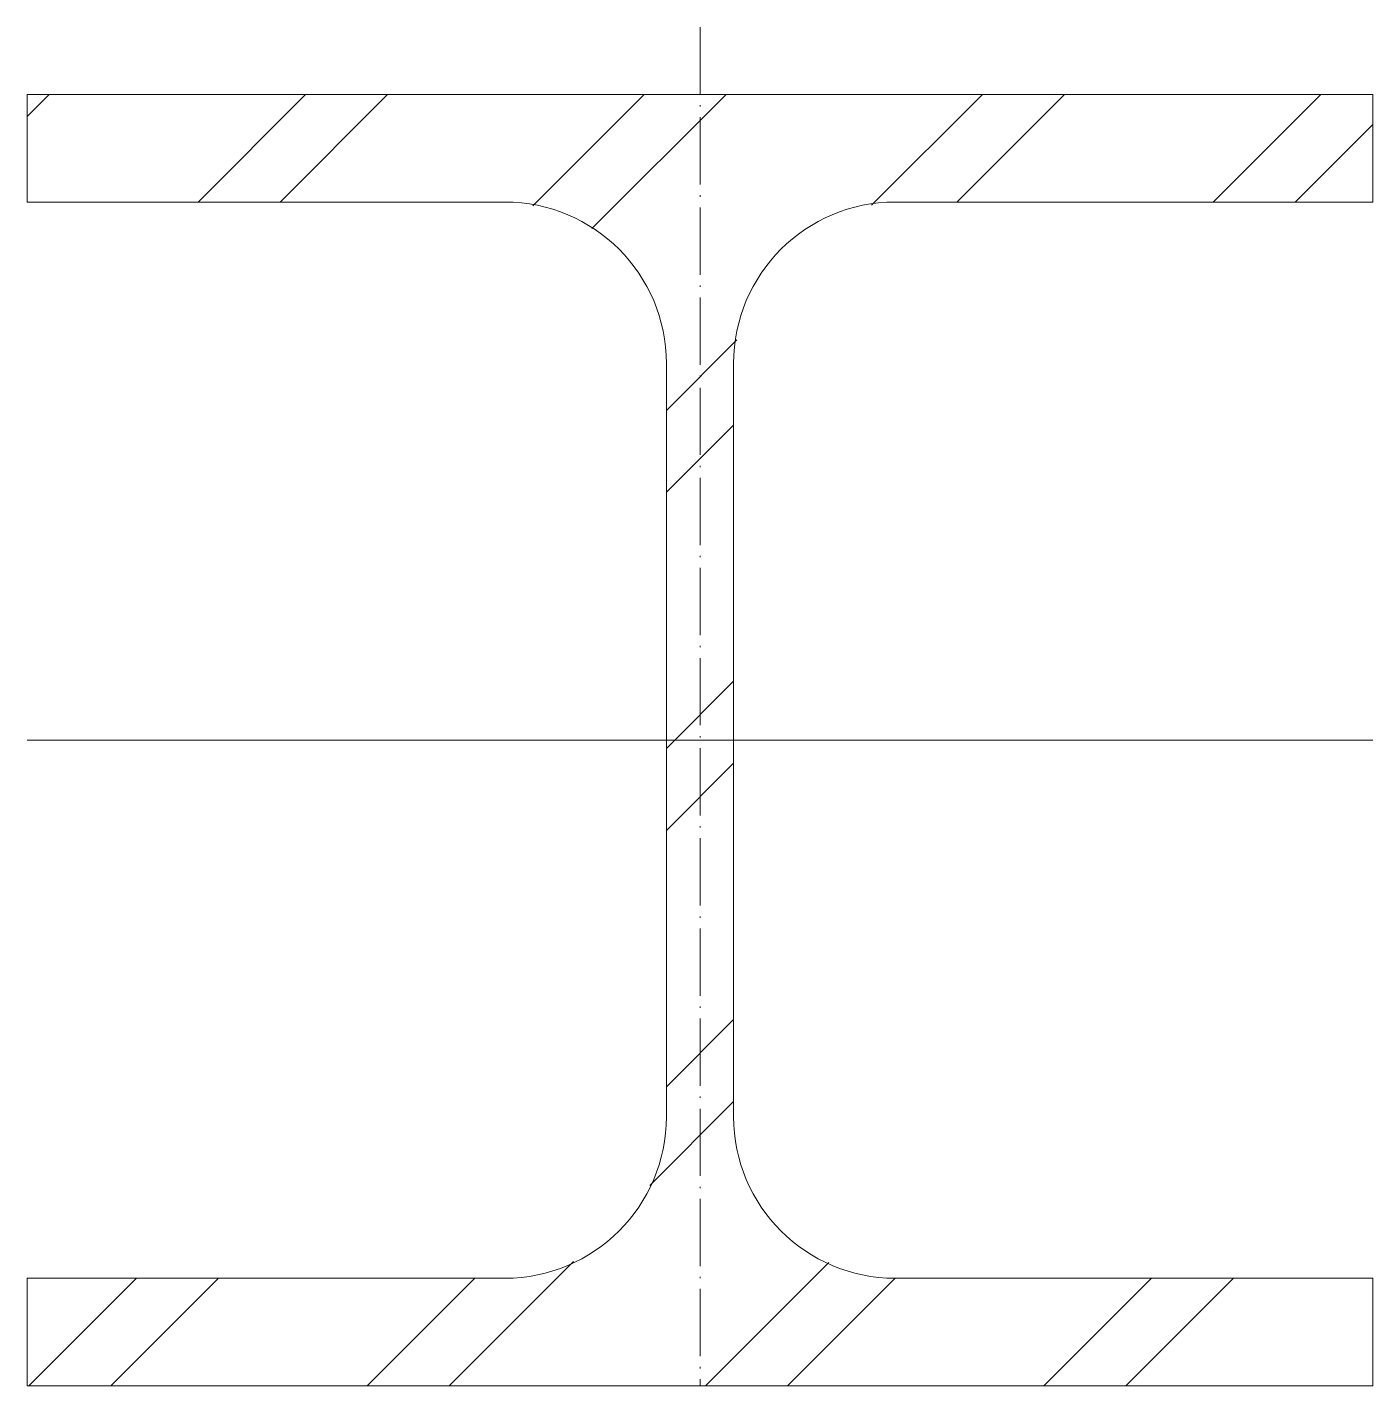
# Model space of a CAD drawing. Header units: metres. Extents: x -50 to 50, y -48 to 53.
import ezdxf

# ---------------------------------------------------------------- set-up
doc = ezdxf.new("R2010")
doc.units = ezdxf.units.M
doc.linetypes.add('MV_hartlijn_staal', pattern=[6.6, 5, -0.8, 0, -0.8])
doc.layers.add('A-DETL-GENF', color=92, linetype='Continuous', lineweight=18)

# ---------------------------------------------------------------- blocks, each defined once
blk = doc.blocks.new('28 Staalprofielen- IPE_HEA_HEB 2d - HEA100-3530720-00_0 Basismaterialen')
at = {"layer": 'A-DETL-GENF', "lineweight": 13}
h = blk.add_hatch(dxfattribs=at)
h.set_pattern_fill('FP_246', color=256, style=0, pattern_type=2)
h.set_pattern_definition([(45, (1070.222, -763.471), (-12.57236, 12.57236), []), (45, (1070.222, -744.421), (-12.57236, 12.57236), [])])
h.paths.add_polyline_path([(45.28, -48), (50, -48), (50, -40), (14.5, -40), (11.39, -39.59), (8.5, -38.39), (6.01, -36.49), (4.11, -34), (2.91, -31.11), (2.5, -28), (2.5, 28), (2.91, 31.11), (4.11, 34), (6.01, 36.49), (8.5, 38.39), (11.39, 39.59), (14.5, 40), (50, 40), (50, 48), (-50, 48), (-50, 40), (-14.5, 40), (-11.39, 39.59), (-8.5, 38.39), (-6.01, 36.49), (-4.11, 34), (-2.91, 31.11), (-2.5, 28), (-2.5, -28), (-2.91, -31.11), (-4.11, -34), (-6.01, -36.49), (-8.5, -38.39), (-11.39, -39.59), (-14.5, -40), (-50, -40), (-50, -48)])
at = {"layer": 'A-DETL-GENF', "linetype": 'MV_hartlijn_staal', "lineweight": 13}
blk.add_line((0, 53), (0, -48), dxfattribs=at)
at = {"layer": 'A-DETL-GENF'}
for p, q in [((50, 48), (-50, 48)), ((-50, 48), (-50, 40)), ((50, 48), (-50, 48)), ((-50, 48), (-50, 40)), ((50, 40), (50, 48)), ((50, 48), (50, 40)), ((-50, 40), (-14.5, 40)), ((-50, 40), (-14.5, 40)), ((14.5, 40), (50, 40)), ((50, 40), (14.5, 40)), ((-2.5, 28), (-2.5, -28)), ((-2.5, 28), (-2.5, -28)), ((2.5, -28), (2.5, 28)), ((2.5, 28), (2.5, -28)), ((-50, 0), (50, 0)), ((-14.5, -40), (-50, -40)), ((-50, -40), (-50, -48)), ((-50, -48), (-50, -40)), ((-50, -40), (-14.5, -40)), ((50, -40), (14.5, -40)), ((50, -40), (14.5, -40)), ((50, -48), (50, -40)), ((50, -48), (50, -40)), ((-50, -48), (50, -48)), ((50, -48), (-50, -48))]:
    blk.add_line(p, q, dxfattribs=at)
for centre, start, end in [((-14.5, 28), 0, 90), ((-14.5, 28), 360, 90), ((14.5, 28), 90, 180), ((14.5, 28), 90, 180), ((-14.5, -28), 270, 0), ((-14.5, -28), 270, 0), ((14.5, -28), 180, 270), ((14.5, -28), 180, 270)]:
    blk.add_arc(centre, 12, start, end, dxfattribs=at)

msp = doc.modelspace()

# ---------------------------------------------------------------- block references
msp.add_blockref('28 Staalprofielen- IPE_HEA_HEB 2d - HEA100-3530720-00_0 Basismaterialen', (0, 0))

doc.saveas('drawing.dxf')
